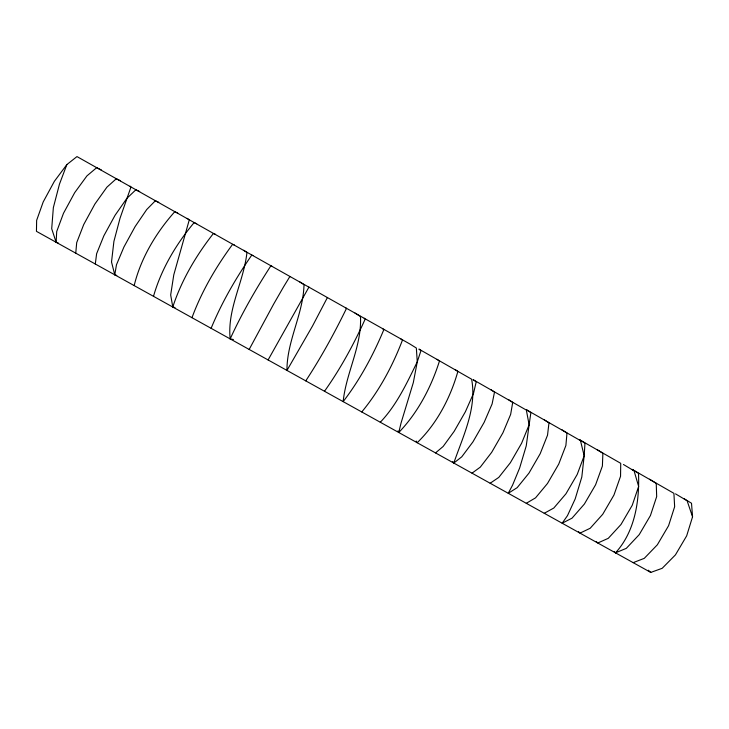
<?xml version="1.0" encoding="UTF-8"?>
<svg xmlns="http://www.w3.org/2000/svg" width="729" height="729" viewBox="0 0 729 729"><rect width="100%" height="100%" fill="white"/><g stroke="black" fill="none" stroke-linecap="round" stroke-linejoin="round"><path stroke-width="1.09" d="M58.192 242.93L56.133 242.265L56.707 231.521L63.496 213.269L74.677 192.684L86.924 175.899L96.665 167.688L101.322 169.921M75.752 253.154L76.7 242.648L83.717 224.559L94.898 204.029L106.926 187.162L116.294 178.76L120.531 180.756M95.299 264.007L96.62 253.728L103.855 235.804L115.045 215.319L126.855 198.379L135.849 189.795L139.667 191.554M116.768 275.407L114.772 274.824L116.476 264.764L123.93 247.013L135.12 226.582L146.711 209.551L155.341 200.785L158.74 202.316M134.172 285.595C140.788 258.23 156.097 232.669 174.75 211.738L177.748 213.041M397.961 430.903L398.763 432.497L401.041 423.057L413.325 382.57L417.261 361.839L420.97 350.64L418.911 349.091L471.627 379.217C477.039 408.222 463.033 436.206 453.793 463.052L452.718 461.539M153.509 296.329C161.155 269.311 176.136 244.124 194.096 222.655L196.693 223.721M174.987 307.583L172.782 307.027C181.439 280.392 196.11 255.514 213.378 233.526L215.565 234.373M684.148 498.727L691.511 503.256L692.55 516.797L686.672 535.842L675.437 554.887L662.178 568.31L650.769 572.42L36.45 231.339L36.641 220.368L43.202 201.942L54.374 181.302L66.849 164.599L76.973 156.58L409.835 343.97L416.341 348.034L417.261 361.839C406.919 382.98 396.722 405.069 380.292 422.246M191.982 317.689C201.641 291.454 216.03 266.841 232.587 244.37L234.373 244.98M66.849 164.599L59.459 184.155L53.354 207.61L51.704 228.742L56.133 242.265M211.109 328.314C221.753 302.526 235.886 278.104 251.724 255.159L253.118 255.56M233.417 339.532L230.173 338.894C241.764 313.579 255.688 289.295 270.796 265.921L271.799 266.094M249.172 349.446L273.585 304.221L283.69 286.661L289.805 276.646L290.406 276.592M268.099 359.953L308.959 287.062M305.761 380.866C320.933 357.757 334.274 333.408 346.412 308.577L345.856 307.875M324.496 391.263C340.498 368.774 353.784 344.279 365.156 319.147L364.218 318.236M361.757 411.958C379.344 390.78 392.612 365.84 402.435 340.179L400.74 338.839M614.037 551.461L615.504 552.837C634.868 531.714 639.615 501.133 638.513 473.367L632.171 469.403L673.906 493.323L674.644 506.719L668.584 525.7L657.348 544.791L644.272 558.35L633.164 562.651M398.763 432.497C417.826 412.732 431.213 387.154 439.45 361.065L437.017 359.306M435.514 452.909L443.15 446.476L454.158 431.358L465.384 411.757L473.486 393.487L476.21 381.805L473.039 379.636L526.338 410.081L529.126 424.807L526.247 445.884L519.668 467.927L512.587 485.104L508.259 493.296L517.18 487.655L528.962 473.121L540.189 453.711L547.534 435.167L548.973 422.847L544.363 419.868M453.793 463.052L461.758 456.828L472.957 441.856L484.184 422.301L492.102 403.966L494.499 392.12L490.963 389.742M472.009 473.167L480.293 467.134L491.692 452.317L502.919 432.807L510.646 414.4L512.715 402.399L508.824 399.82M490.161 483.245L498.773 477.413L510.364 462.733L521.59 443.278L529.126 424.807L530.876 412.641L526.62 409.862L580.484 440.626L584.175 455.789L581.806 477.039L575.181 498.918L567.481 515.631L562.159 523.222L572.028 518.164L584.376 504.049L595.602 484.776L602.391 466.05L602.883 453.265L597.224 449.693M526.283 503.302L535.533 497.861L547.497 483.464L558.733 464.1L565.886 445.501L566.998 433.017L562.041 429.846M544.253 513.28L553.812 508.031L565.968 493.779L577.204 474.461L584.175 455.789L584.968 443.159L579.664 439.787L620.725 463.325L620.552 476.265L613.946 495.064L602.719 514.291L590.189 528.261L580.002 533.127L578.525 531.66M615.504 552.837L626.311 548.354L639.205 534.658L650.441 515.521L656.674 496.604L656.237 483.363L649.548 479.208M675.519 493.861L687.11 500.777L692.55 516.797M623.45 464.491L634.075 470.861L638.64 486.453L632.225 505.306L620.99 524.497L608.278 538.33L597.78 543.005L596.204 541.483M355.05 313.06L360.472 316.514C361.994 345.974 346.075 372.756 343.159 401.624C359.962 379.782 373.23 355.087 383.828 329.681L382.506 328.56M299.692 281.831L304.011 284.656C303.3 314.09 286.789 340.981 286.962 370.432L312.504 326.036L327.439 297.487M243.75 250.275L246.949 252.471C243.787 281.667 227.011 309.132 230.173 338.894M455.06 369.485L457.867 371.453C450.504 397.56 436.835 423.841 417.17 442.722L416.186 441.027M187.225 218.381L189.267 219.93L173.784 274.842L170.677 294.917L172.782 307.027M648.318 570.215L650.769 572.42M130.108 186.159L130.965 187.043L120.066 218.144L113.906 241.408L111.519 262.012L114.772 274.824"/></g></svg>
